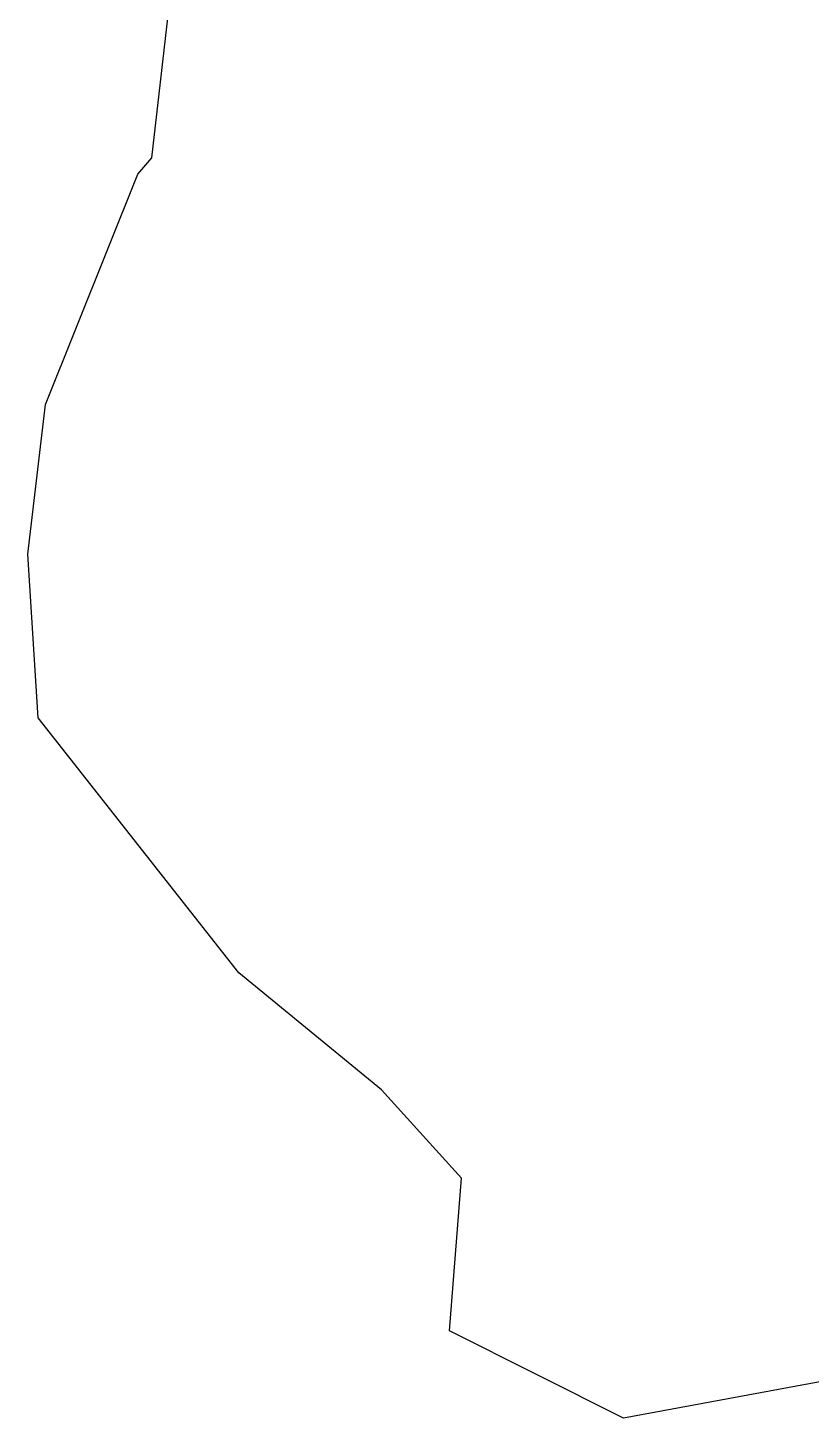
# Model space of a CAD drawing. Header units: metres. Extents: x 287290 to 291869, y 1996410 to 1999955.
# Drawn here: x 287290 to 287994, y 1996876 to 1998126 of the extents above; entities that cross this region are included whole.
import ezdxf

# ---------------------------------------------------------------- set-up
doc = ezdxf.new("R2010")
doc.units = ezdxf.units.M
doc.header["$MEASUREMENT"] = 0
doc.layers.add('village', color=3, linetype='Continuous')

msp = doc.modelspace()

# ---------------------------------------------------------------- linework, layer by layer
at = {"layer": 'village', "color": 3}
for p, q in [((287401.5, 1998008.7), (287416.9, 1998144.6)), ((287388.7, 1997994.1), (287401.5, 1998008.7)), ((287305.9, 1997787), (287388.7, 1997994.1)), ((287289.9, 1997652.5), (287305.9, 1997787)), ((287299.2, 1997505.4), (287289.9, 1997652.5)), ((287479.8, 1997276.3), (287299.2, 1997505.4)), ((287607.9, 1997171), (287479.8, 1997276.3)), ((287679.8, 1997091.5), (287607.9, 1997171)), ((287669.2, 1996954.4), (287679.8, 1997091.5)), ((287825.5, 1996875.9), (287669.2, 1996954.4)), ((288008.8, 1996909.9), (287825.5, 1996875.9))]:
    msp.add_line(p, q, dxfattribs=at)

doc.saveas('drawing.dxf')
